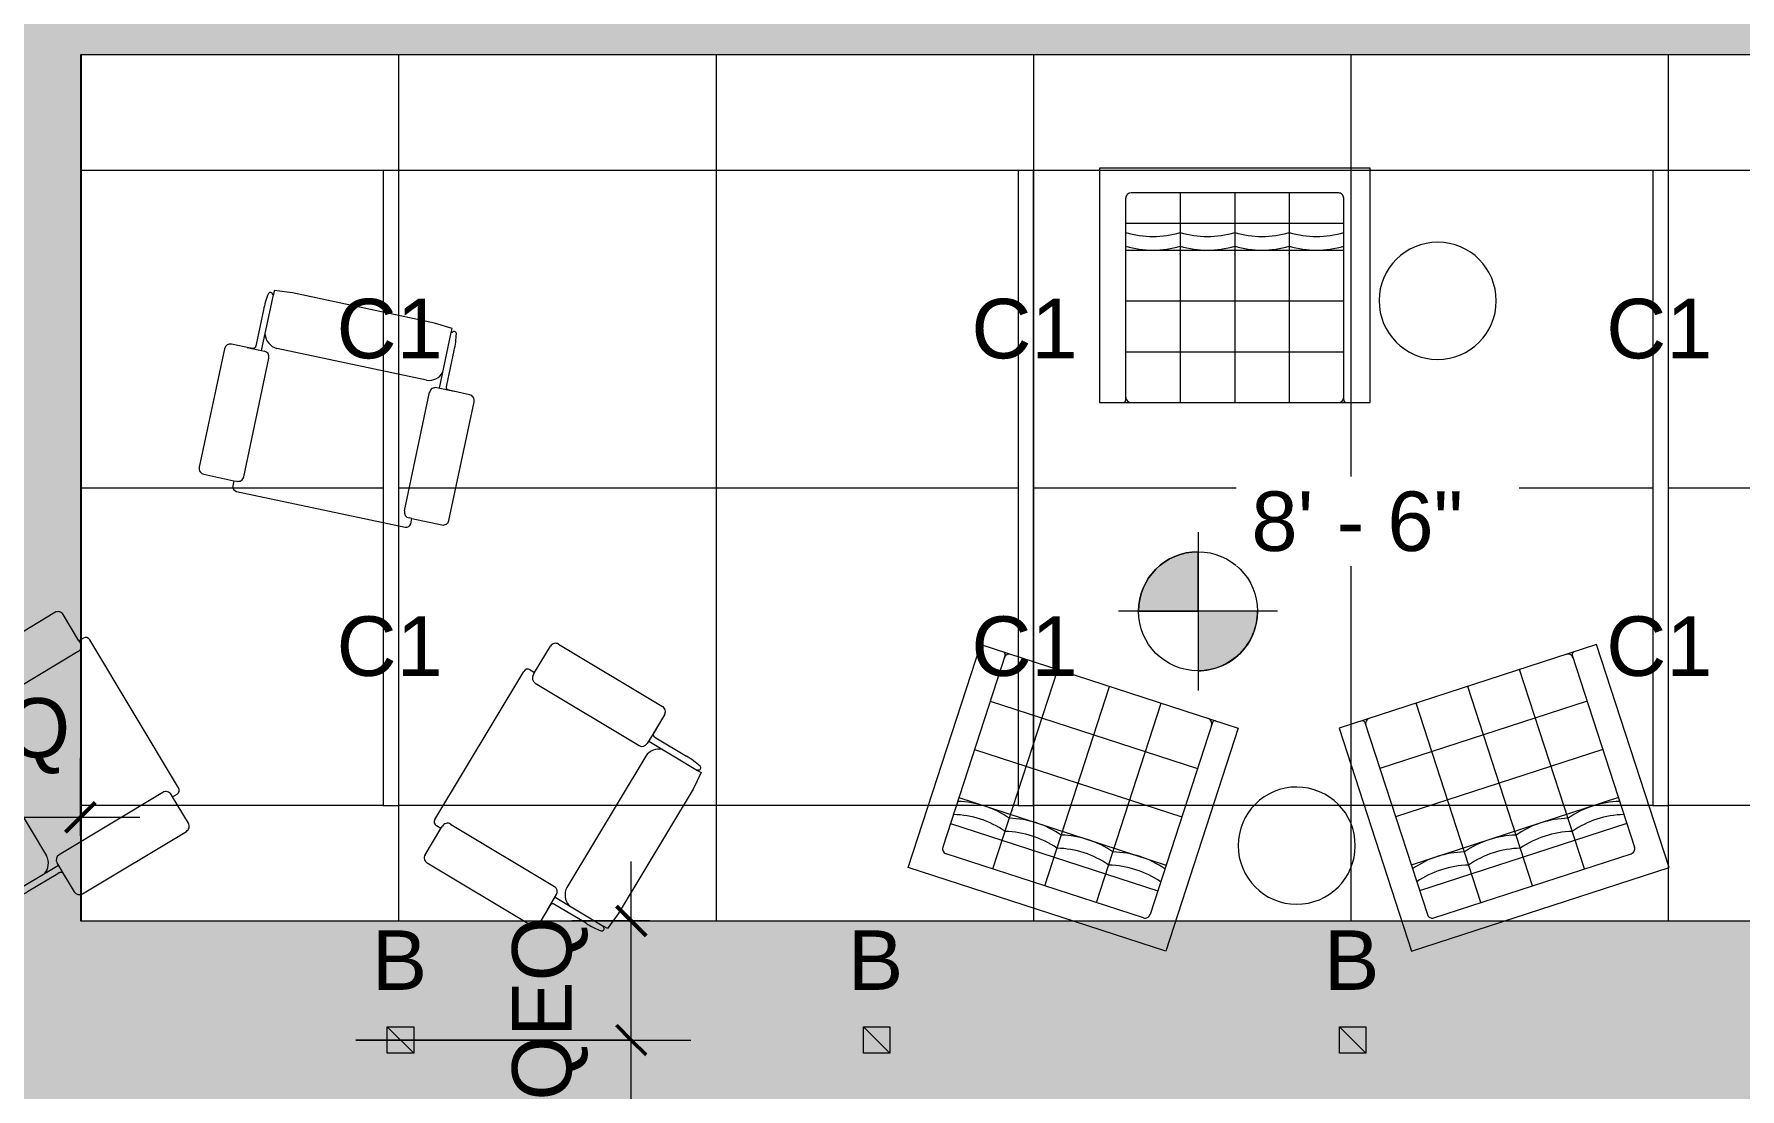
# Model space of a CAD drawing. Header units: inches. Extents: x -1206 to 1060, y -822 to 854.
# Drawn here: x -756.8 to -498.9, y -540.6 to -381.1 of the extents above; entities that cross this region are included whole.
import ezdxf

# ---------------------------------------------------------------- set-up
doc = ezdxf.new("R2010")
doc.units = ezdxf.units.IN
doc.header["$MEASUREMENT"] = 0
for name, color, linetype, lineweight in [('X1$0$A-ANNO-DIMS', 211, 'Continuous', 9), ('X1$0$A-ANNO-DIMS-96', 211, 'Continuous', 9), ('X1$0$A-CLNG', 13, 'Continuous', 13), ('X1$0$A-CLNG-PATT', 13, 'Continuous', 13), ('X1$0$A-DETL', 90, 'Continuous', 9), ('X1$0$E-LITE-EQPM', 33, 'Continuous', 9), ('X1$0$E-LITE-EQPM-IDEN', 33, 'Continuous', 9), ('X1$0$G-ANNO-DIMS', 111, 'Continuous', 9), ('X1$0$I-FURN', 30, 'Continuous', 9)]:
    doc.layers.add(name, color=color, linetype=linetype, lineweight=lineweight)
doc.styles.add('X1$0$Arial', font='arial.ttf', dxfattribs={"height": 8.999999999999991})
doc.styles.add('X1$0$Swis721 Lt BT', font='swissl.ttf', dxfattribs={"height": 8.999999999999998})
doc.dimstyles.new('X1$0$OTJ_-_3_32__Linear__1_2__Tolerance', dxfattribs={"dimscale": 12, "dimtxt": 9.49783549252963, "dimasz": 0.375, "dimexe": 0.75, "dimexo": 0.5000000000000001, "dimgap": 0.5, "dimtad": 1, "dimdec": 1, "dimrnd": 0.5, "dimzin": 3, "dimdsep": 46, "dimlunit": 4, "dimtxsty": 'X1$0$Swis721 Lt BT', "dimblk1": 'X1$0$_Oblique', "dimblk2": 'X1$0$_Oblique', "dimsah": 1, "dimcen": 0.09, "dimdle": 0.75, "dimazin": 0, "dimtfac": 1, "dimtdec": 4, "dimtix": 1, "dimtmove": 0, "dimatfit": 3, "dimfxl": 1, "dimtvp": 1, "dimfrac": 2, "dimtolj": 1, "dimtzin": 0, "dimarcsym": 2})

# ---------------------------------------------------------------- blocks, each defined once
blk = doc.blocks.new('X1$0$Cahoots_Tables - Small Round-4938073-FIRST FLOOR RCP')
at = {"layer": 'X1$0$I-FURN'}
for centre, start, end in [((0.01562499999993116, -1.976500323975416e-15), 8.078608890917333e-13, 180.0000000000006), ((0.01562499999993116, 6.880349351249596e-16), 180.0000000000006, 4.071109992273301e-13)]:
    blk.add_arc(centre, 8.85826778410981, start, end, dxfattribs=at)
blk = doc.blocks.new('X1$0$Seating-Sofa-Teknion-STMS_Envita-R2014 - _See Type Catalog_-5451036-FIRST FLOOR RCP')
at = {"layer": 'X1$0$I-FURN'}
for p, q in [((-10.98638088292259, 15.56249999999969), (-13.74999999999622, 15.3207146569522)), ((10.98638088293212, 15.56249999999969), (-10.98638088292259, 15.56249999999969)), ((13.75000000000581, 15.32071465695225), (10.98638088293212, 15.56249999999969)), ((-13.74999999999622, 14.68749999999746), (-13.87499999999788, 14.68749999999746)), ((-13.74999999999622, 15.3207146569522), (-13.74999999999622, 14.68749999999746)), ((-13.74999999999613, 6.0624999999984), (-13.74999999999613, 14.68749999999963)), ((13.75000000000581, 14.68750000001438), (13.75000000000581, 15.32071465695225)), ((13.87499999999824, 14.68750000001438), (13.75000000000581, 14.68750000001438)), ((13.75000000000593, 6.062499999998698), (13.75000000000593, 14.68750000000342)), ((-14.74064906204318, 12.12418374801975), (-14.74064906204318, 6.752499999806242)), ((14.74064906204291, 6.752499999807167), (14.74064906204291, 12.12418374802208)), ((-19.30000000000008, 5.16249999999822), (-19.30000000000008, -13.16250000000085)), ((-15.46002379051164, 6.062499999998398), (-18.3999999999999, 6.062499999998398)), ((-15.99999999999672, 6.0624999999984), (-13.32499999999954, 6.0624999999984)), ((-12.42500000000289, -13.16250000000542), (-12.42500000000289, 5.16250000000176)), ((11.56994899327972, 6.851499999990414), (-11.56994899343464, 6.851499999990414)), ((12.42499999999779, -13.16249999999873), (12.42499999999779, 5.162499999998989)), ((15.9999999999948, 6.062499999998699), (13.32499999999751, 6.062499999998704)), ((18.4000000000002, 6.062499999998698), (15.46002379051136, 6.062499999998698)), ((19.29999999999986, -13.16250000000145), (19.29999999999986, 5.16249999999904)), ((-18.39999999999979, -14.06250000000114), (-13.74999999999391, -14.06250000000114)), ((-13.74999999999391, -14.06250000000114), (-13.74999999999391, -14.86250000000921)), ((-13.74999999999169, -14.06250000000114), (-13.32499999999863, -14.06250000000114)), ((13.75000000000593, -14.06250000000062), (13.32499999999967, -14.06250000000062)), ((13.75000000000095, -14.86250000000195), (13.75000000000095, -14.06250000000084)), ((13.75000000000095, -14.06250000000084), (18.40000000000046, -14.06250000000084)), ((-13.05000000000243, -15.56250000000068), (13.05000000000221, -15.56250000000068))]:
    blk.add_line(p, q, dxfattribs=at)
for centre, radius, start, end in [((-2.327279782498199, 12.37946066113358), 12.41599384554939, 169.2868322110763, 181.1781030656738), ((-14.2009320512929, 14.60039950951817), 0.3373695266367418, 14.96182046808415, 165.0381795317181), ((14.20093205129344, 14.60039950953586), 0.3373695266367431, 14.96182046831028, 165.038179532038), ((2.327279782498543, 12.37946066115353), 12.41599384554912, 358.8218969342446, 10.71316778891405), ((-11.44252763989037, 9.260754197175395), 2.412621393420959, 196.9779699088304, 266.9725444172606), ((11.44252763988851, 9.260754197549941), 2.412621393786899, 273.0274555786388, 343.0220300636519), ((-18.3999999999999, 5.162499999998218), 0.9000000000000017, 90.00000000000061, 180.0000000000004), ((-13.32499999999953, 5.162500000001756), 0.9000000000000011, 2.544443745170813e-13, 90.00000000000007), ((13.3249999999975, 5.162499999998987), 0.8999999999999992, 89.99999999999997, 180), ((18.4000000000002, 5.162499999999044), 0.8999999999999978, 359.9999999999994, 90.00000000000026), ((-18.39999999999979, -13.16250000000086), 0.8999999999999924, 179.9999999999994, 270.0000000000004), ((-13.05000000000244, -14.86250000000921), 0.6999999999999993, 180, 269.9999999999992), ((-13.32499999999863, -13.16250000000541), 0.8999999999999982, 269.9999999999996, 5.088887490341627e-14), ((13.32499999999968, -13.16249999999872), 0.9000000000000008, 179.9999999999999, 269.9999999999997), ((13.0500000000022, -14.86250000000194), 0.7000000000000037, 269.9999999999998, 359.9999999999994), ((18.40000000000047, -13.16250000000145), 0.8999999999999915, 269.999999999999, 3.392591660227783e-13)]:
    blk.add_arc(centre, radius, start, end, dxfattribs=at)
for points, knots in [([(-14.74064906204318, 6.752499999806242), (-14.74052505405708, 6.713332743796202), (-14.74197891194386, 6.636601869942656), (-14.74733941646481, 6.54488126384381), (-14.75407255667869, 6.482588529326353), (-14.75880913710513, 6.447811109849419), (-14.7630979181358, 6.422533135306026), (-14.76799237535764, 6.397971013879761), (-14.7734042444967, 6.373963038111302), (-14.77953736789345, 6.350683630631014), (-14.78659260180976, 6.328294295576848), (-14.79449064020744, 6.306672080966696), (-14.80598073606923, 6.278755510788524), (-14.8227417954607, 6.246271358741065), (-14.84709882551781, 6.21198906994766), (-14.87541456969879, 6.181676913122089), (-14.90269230955871, 6.159584122561885), (-14.92655242200301, 6.143956327292075), (-14.95160659265211, 6.129661643357696), (-14.98570442993117, 6.115004764811065), (-15.02262084915318, 6.103230187745758), (-15.05342933055097, 6.09484563326392), (-15.07739222911591, 6.089363969616022), (-15.10199993018129, 6.084549408581727), (-15.1270830544936, 6.080290943611418), (-15.15273339927147, 6.076791844182629), (-15.17903765501815, 6.074061400467099), (-15.20581685348788, 6.071791131265467), (-15.25991386379505, 6.067521160798614), (-15.3443293835108, 6.062569721439927), (-15.42101709582789, 6.061984399469948), (-15.46002379051164, 6.062499999998395)], [0, 0, 0, 0, 0.08333333333333333, 0.1666666666666667, 0.2083333333333333, 0.2291666666666667, 0.25, 0.2708333333333333, 0.2916666666666666, 0.3125, 0.3333333333333333, 0.3541666666666666, 0.375, 0.4166666666666667, 0.4583333333333334, 0.5, 0.5416666666666666, 0.5625, 0.5833333333333333, 0.625, 0.6666666666666666, 0.6875, 0.7083333333333333, 0.7291666666666666, 0.75, 0.7708333333333334, 0.7916666666666667, 0.8125, 0.8333333333333334, 0.9166666666666666, 1, 1, 1, 1]), ([(15.46002379051136, 6.062499999998698), (15.42101709582767, 6.061984399470263), (15.34432938413684, 6.062569722065523), (15.25991386230749, 6.067521159314079), (15.20581685470087, 6.07179113247732), (15.17903765030159, 6.07406139575865), (15.15273341692277, 6.076791861807221), (15.12708298860294, 6.080290877824146), (15.10200017609056, 6.084549654108925), (15.0773913113674, 6.089363053297292), (15.05343275563357, 6.094849053014522), (15.03031018691848, 6.101121286444593), (15.007901986716, 6.107987649547148), (14.98612494993977, 6.115434294128931), (14.96520709144111, 6.123762524584302), (14.94535337733459, 6.133245035977426), (14.92654974874424, 6.143953808105603), (14.90269368822883, 6.159585435774884), (14.87541552795522, 6.181677690146059), (14.84709352973658, 6.211984541404549), (14.82681727189475, 6.240571336811888), (14.81265747041656, 6.265738108514693), (14.80311563145811, 6.285741014837601), (14.79448865219697, 6.306670376407586), (14.78659313449509, 6.328294752312958), (14.77953722516052, 6.350683508249936), (14.77340428274113, 6.373963070903868), (14.76799236511092, 6.397971005095052), (14.76309792087637, 6.422533137656873), (14.75880913638779, 6.447811109235396), (14.75407255708719, 6.482588529677663), (14.74733941616967, 6.544881263591812), (14.74197891205081, 6.636601870035463), (14.74052505405681, 6.713332743797107), (14.74064906204291, 6.752499999807167)], [0, 0, 0, 0, 0.08333333333333333, 0.1666666666666667, 0.1875, 0.2083333333333333, 0.2291666666666667, 0.25, 0.2708333333333333, 0.2916666666666666, 0.3125, 0.3333333333333333, 0.3541666666666666, 0.375, 0.3958333333333334, 0.4166666666666667, 0.4375, 0.4583333333333334, 0.5, 0.5416666666666667, 0.5833333333333334, 0.6041666666666667, 0.625, 0.6458333333333333, 0.6666666666666666, 0.6875, 0.7083333333333333, 0.7291666666666666, 0.75, 0.7708333333333334, 0.7916666666666667, 0.8333333333333334, 0.9166666666666666, 1, 1, 1, 1])]:
    blk.add_open_spline(points, degree=3, knots=knots, dxfattribs=at)
blk = doc.blocks.new('X1$0$Seating-Sofa-Teknion-STMS_Envita-R2014 - _See Type Catalog_-5452890-FIRST FLOOR RCP')
at = {"layer": 'X1$0$I-FURN'}
for p, q in [((-13.05000000000243, 15.56250000000068), (13.05000000000221, 15.56250000000068)), ((-19.30000000000008, -5.16249999999822), (-19.30000000000008, 13.16250000000085)), ((-18.39999999999979, 14.06250000000114), (-13.74999999999391, 14.06250000000114)), ((-13.74999999999391, 14.06250000000114), (-13.74999999999391, 14.86250000000921)), ((-13.74999999999169, 14.06250000000114), (-13.32499999999863, 14.06250000000114)), ((-12.42500000000289, 13.16250000000542), (-12.42500000000289, -5.16250000000176)), ((12.42499999999779, 13.16249999999873), (12.42499999999779, -5.162499999998989)), ((13.75000000000593, 14.06250000000062), (13.32499999999967, 14.06250000000062)), ((13.75000000000095, 14.86250000000195), (13.75000000000095, 14.06250000000084)), ((13.75000000000095, 14.06250000000084), (18.40000000000046, 14.06250000000084)), ((19.29999999999986, 13.16250000000145), (19.29999999999986, -5.16249999999904)), ((-15.46002379051164, -6.062499999998398), (-18.3999999999999, -6.062499999998398)), ((-15.99999999999672, -6.0624999999984), (-13.32499999999954, -6.0624999999984)), ((-14.74064906204318, -12.12418374801975), (-14.74064906204318, -6.752499999806242)), ((-13.74999999999613, -6.0624999999984), (-13.74999999999613, -14.68749999999963)), ((11.56994899327972, -6.851499999990414), (-11.56994899343464, -6.851499999990414)), ((15.9999999999948, -6.062499999998699), (13.32499999999751, -6.062499999998704)), ((13.75000000000593, -6.062499999998698), (13.75000000000593, -14.68750000000342)), ((14.74064906204291, -6.752499999807167), (14.74064906204291, -12.12418374802208)), ((18.4000000000002, -6.062499999998698), (15.46002379051136, -6.062499999998698)), ((-13.74999999999622, -14.68749999999746), (-13.87499999999788, -14.68749999999746)), ((-13.74999999999622, -15.3207146569522), (-13.74999999999622, -14.68749999999746)), ((-10.98638088292259, -15.56249999999969), (-13.74999999999622, -15.3207146569522)), ((13.75000000000581, -15.32071465695225), (10.98638088293212, -15.56249999999969)), ((13.75000000000581, -14.68750000001438), (13.75000000000581, -15.32071465695225)), ((13.87499999999824, -14.68750000001438), (13.75000000000581, -14.68750000001438)), ((10.98638088293212, -15.56249999999969), (-10.98638088292259, -15.56249999999969))]:
    blk.add_line(p, q, dxfattribs=at)
for centre, radius, start, end in [((-13.05000000000244, 14.86250000000921), 0.6999999999999993, 90.00000000000087, 180.0000000000001), ((13.0500000000022, 14.86250000000194), 0.700000000000002, 6.551942643814845e-13, 90.00000000000021), ((-18.39999999999979, 13.16250000000086), 0.8999999999999898, 89.99999999999967, 180.000000000001), ((-13.32499999999863, 13.16250000000541), 0.9000000000000008, 359.9999999999996, 90.00000000000006), ((13.32499999999968, 13.16249999999872), 0.8999999999999982, 89.99999999999994, 180), ((18.40000000000047, 13.16250000000145), 0.8999999999999924, 359.9999999999996, 90.00000000000097), ((-18.3999999999999, -5.162499999998218), 0.9000000000000048, 180, 269.9999999999993), ((-11.44252763989037, -9.260754197175395), 2.412621393420959, 93.0274555827391, 163.0220300911692), ((-13.32499999999953, -5.162500000001756), 0.8999999999999979, 269.9999999999995, 359.9999999999994), ((11.44252763988851, -9.260754197549941), 2.412621393786899, 16.97796993634771, 86.97254442136088), ((13.3249999999975, -5.162499999998987), 0.9000000000000005, 180, 269.9999999999996), ((18.4000000000002, -5.162499999999044), 0.8999999999999945, 269.9999999999998, 5.947637254336776e-13), ((-2.327279782498199, -12.37946066113358), 12.41599384554939, 178.8218969343263, 190.7131677889238), ((2.327279782498543, -12.37946066115353), 12.41599384554912, 349.286832211086, 1.178103065755424), ((-14.2009320512929, -14.60039950951817), 0.3373695266367414, 194.9618204682818, 345.0381795319161), ((14.20093205129344, -14.60039950953586), 0.3373695266367421, 194.9618204679619, 345.0381795316899)]:
    blk.add_arc(centre, radius, start, end, dxfattribs=at)
for points, knots in [([(-14.74064906204318, -6.752499999806242), (-14.74052505405708, -6.713332743796202), (-14.74197891394929, -6.636601871993094), (-14.74733941094989, -6.544881258205102), (-14.75407256432438, -6.482588537143657), (-14.75880912369383, -6.447811096137104), (-14.7630979693995, -6.422533187720393), (-14.7679921837141, -6.397970817934615), (-14.77340495980715, -6.373963769477531), (-14.77953469829517, -6.350680901111255), (-14.78895852042488, -6.320845676015789), (-14.79994839452507, -6.29242245125467), (-14.81265500369914, -6.265735563434634), (-14.8268186961496, -6.240572806310616), (-14.84709304503698, -6.211984041306105), (-14.87541566071075, -6.181677827117857), (-14.90269367175489, -6.159585418776575), (-14.92654975184751, -6.14395381130648), (-14.94535337650357, -6.133245035119046), (-14.96520709166428, -6.123762524813609), (-14.98612494988048, -6.115434294066812), (-15.00790198673238, -6.107987649563126), (-15.0303101869146, -6.101121286439665), (-15.0534327556351, -6.094849053015213), (-15.07739131136746, -6.089363053296495), (-15.10200017609099, -6.084549654108546), (-15.12708298860326, -6.080290877823677), (-15.15273341692311, -6.076791861806786), (-15.17903765030191, -6.074061395758203), (-15.20581685470118, -6.071791132476886), (-15.25991386230777, -6.067521159313645), (-15.34432938413704, -6.062569722065213), (-15.42101709582789, -6.061984399469949), (-15.46002379051164, -6.062499999998394)], [-1, -1, -1, -1, -0.9166666666666666, -0.8333333333333334, -0.7916666666666667, -0.7708333333333334, -0.75, -0.7291666666666666, -0.7083333333333333, -0.6875, -0.6666666666666666, -0.625, -0.6041666666666666, -0.5833333333333333, -0.5416666666666666, -0.5, -0.4583333333333334, -0.4375, -0.4166666666666667, -0.3958333333333334, -0.375, -0.3541666666666666, -0.3333333333333333, -0.3125, -0.2916666666666666, -0.2708333333333333, -0.25, -0.2291666666666667, -0.2083333333333333, -0.1875, -0.1666666666666667, -0.08333333333333333, 0, 0, 0, 0]), ([(15.46002379051136, -6.062499999998698), (15.42101709582767, -6.061984399470263), (15.34432938351065, -6.062569721440303), (15.25991386379469, -6.067521160798974), (15.20581685348763, -6.071791131265956), (15.17903765501759, -6.074061400467332), (15.15273339927202, -6.076791844183851), (15.1270830544899, -6.08029094360895), (15.10199993019343, -6.084549408593083), (15.07739222906892, -6.089363969575853), (15.05342933072462, -6.094845633416118), (15.02262084822879, -6.103230186940837), (14.98570443737653, -6.115004771301982), (14.95160657123843, -6.129661624692519), (14.92655245905737, -6.143956359592871), (14.90269210864298, -6.159583947426789), (14.8754161926622, -6.181678327842565), (14.84709289935309, -6.21198390417555), (14.82681871418667, -6.240572823289964), (14.81265500036779, -6.265735560299951), (14.79994839647258, -6.292422453088943), (14.78895852011268, -6.320845675722963), (14.77953469835358, -6.350680901167261), (14.7734049597911, -6.373963769463464), (14.767992183718, -6.397970817939345), (14.76309796939809, -6.422533187720112), (14.75880912369384, -6.447811096138171), (14.75407256432392, -6.482588537144305), (14.74733941094972, -6.544881258206034), (14.74197891394898, -6.636601871993927), (14.74052505405681, -6.713332743797108), (14.74064906204291, -6.752499999807168)], [-1, -1, -1, -1, -0.9166666666666666, -0.8333333333333334, -0.8125, -0.7916666666666667, -0.7708333333333334, -0.75, -0.7291666666666666, -0.7083333333333333, -0.6875, -0.6666666666666666, -0.625, -0.5833333333333333, -0.5625, -0.5416666666666666, -0.5, -0.4583333333333333, -0.4166666666666666, -0.3958333333333333, -0.375, -0.3333333333333333, -0.3125, -0.2916666666666666, -0.2708333333333333, -0.25, -0.2291666666666667, -0.2083333333333333, -0.1666666666666667, -0.08333333333333333, 0, 0, 0, 0])]:
    blk.add_open_spline(points, degree=3, knots=knots, dxfattribs=at)
blk = doc.blocks.new('X1$0$Seating-Chair-Teknion-BBAC_AC_Lounge-R2013 - Chair-5456696-FIRST FLOOR RCP')
at = {"layer": 'X1$0$I-FURN'}
for p, q in [((-20.47750000000012, 17.71650000000052), (20.47749999999993, 17.71650000000052)), ((-20.47750000000012, -17.71649999999965), (-20.47750000000012, 17.71650000000052)), ((-16.47750000000006, 17.32279921259892), (-16.47750000000006, -13.18338943780153)), ((-8.238749999999715, -13.97038943780153), (-8.238749999999767, 17.71650000000041)), ((-9.083070103627504e-14, -13.97038943780153), (-1.427891385887324e-13, 17.71650000000044)), ((8.238750000000566, -13.97038943780153), (8.238750000000515, 17.71650000000047)), ((16.47749999999988, 17.32279921259892), (16.47749999999988, -13.18338943780153)), ((20.47749999999992, 17.71650000000052), (20.47749999999993, -17.71649999999965)), ((-16.47750000000006, 10.03925952799614), (16.47749999999988, 10.03925952799625)), ((-16.47750000000006, 2.362089708819782), (16.47749999999988, 2.362089708819888)), ((-8.238749999999731, -4.703096659770618), (-8.238749999999731, -4.806856643192106)), ((8.118641876529052e-14, -4.703096659770631), (8.660836668201356e-14, -4.806856643192161)), ((8.238750000000552, -4.703096659770567), (8.238750000000552, -4.80685664319208)), ((-16.47750000000006, -5.315080110356639), (16.47749999999988, -5.315080110356533)), ((-16.47750000000006, -9.399223811957631), (16.47749999999988, -9.399223811957524)), ((15.69049999999988, -13.97038943780153), (-15.69050000000006, -13.97038943780153)), ((20.47749999999994, -17.71649999999965), (-20.47750000000012, -17.71649999999965))]:
    blk.add_line(p, q, dxfattribs=at)
for centre, radius, start, end in [((-15.68810924634841, 16.9271092463494), 0.7893907536516469, 89.9999999999331, 180), ((15.68810924634823, 16.9271092463494), 0.7893907536516469, 0, 90.00000000006655), ((-12.35938976377909, -19.70679337838941), 14.39171332856696, 73.36221421023957, 106.6272755792545), ((-12.35938976377909, -21.78715741149557), 14.39171332856695, 73.36221421023954, 106.6272755792545), ((-4.118110236220583, -19.70679337838941), 14.39171332856695, 73.37272442074752, 106.6377857897595), ((-4.118110236220581, -21.78715741149557), 14.39171332856695, 73.37272442074752, 106.6377857897595), ((4.118110236220397, -19.70679337838941), 14.39171332856695, 73.36221421023626, 106.6272755792526), ((4.118110236220399, -21.78715741149557), 14.39171332856695, 73.36221421023625, 106.6272755792526), ((12.35938976378088, -19.70679337838941), 14.39171332856695, 73.37272442075366, 106.6377857897645), ((12.35938976378088, -21.78715741149557), 14.39171332856695, 73.37272442075368, 106.6377857897645), ((-15.69050000000006, -13.18338943780153), 0.7870000000000009, 179.9999999999999, 269.9999999999998), ((15.69049999999988, -13.18338943780153), 0.7869999999999973, 269.9999999999995, 1.272221872585407e-13)]:
    blk.add_arc(centre, radius, start, end, dxfattribs=at)
for centre, start_param, end_param in [((-16.87117726326192, 17.32279921259892), 4.712388980384685, 6.283185307179588), ((16.87117726326174, 17.32279921259892), 1.554312234475219e-15, 1.570796326794898)]:
    blk.add_ellipse(centre, major_axis=(0, 0.3937007874015776), ratio=0.9999402486851366, start_param=start_param, end_param=end_param, dxfattribs=at)
blk = doc.blocks.new('X1$0$Seating-Chair-Teknion-BBAC_AC_Lounge-R2013 - Chair-5455344-FIRST FLOOR RCP')
at = {"layer": 'X1$0$I-FURN'}
for p, q in [((20.47749999999994, 17.71649999999965), (-20.47750000000012, 17.71649999999965)), ((-20.47750000000012, 17.71649999999965), (-20.47750000000012, -17.71650000000052)), ((20.47749999999992, -17.71650000000052), (20.47749999999993, 17.71649999999965)), ((-16.47750000000006, -17.32279921259892), (-16.47750000000006, 13.18338943780153)), ((15.69049999999988, 13.97038943780153), (-15.69050000000006, 13.97038943780153)), ((-8.238749999999715, 13.97038943780153), (-8.238749999999767, -17.71650000000041)), ((-9.083070103627504e-14, 13.97038943780153), (-1.427891385887324e-13, -17.71650000000044)), ((8.238750000000566, 13.97038943780153), (8.238750000000515, -17.71650000000047)), ((16.47749999999988, -17.32279921259892), (16.47749999999988, 13.18338943780153)), ((-16.47750000000006, 9.399223811957631), (16.47749999999988, 9.399223811957524)), ((-16.47750000000006, 5.315080110356639), (16.47749999999988, 5.315080110356533)), ((-8.238749999999731, 4.703096659770618), (-8.238749999999731, 4.806856643192106)), ((8.118641876529052e-14, 4.703096659770631), (8.660836668201356e-14, 4.806856643192161)), ((8.238750000000552, 4.703096659770567), (8.238750000000552, 4.80685664319208)), ((-16.47750000000006, -2.362089708819782), (16.47749999999988, -2.362089708819888)), ((-16.47750000000006, -10.03925952799614), (16.47749999999988, -10.03925952799625)), ((-20.47750000000012, -17.71650000000052), (20.47749999999993, -17.71650000000052))]:
    blk.add_line(p, q, dxfattribs=at)
for centre, radius, start, end in [((-15.69050000000006, 13.18338943780153), 0.7869999999999973, 89.99999999999987, 180.0000000000001), ((15.69049999999988, 13.18338943780153), 0.7870000000000009, 359.9999999999995, 90.00000000000011), ((-12.35938976377909, 21.78715741149557), 14.39171332856695, 253.3727244207451, 286.6377857897601), ((-4.118110236220581, 21.78715741149557), 14.39171332856695, 253.3622142102402, 286.6272755792522), ((4.118110236220399, 21.78715741149557), 14.39171332856695, 253.3727244207471, 286.6377857897634), ((12.35938976378088, 21.78715741149557), 14.39171332856695, 253.3622142102352, 286.627275579246), ((-12.35938976377909, 19.70679337838941), 14.39171332856696, 253.3727244207452, 286.6377857897601), ((-4.118110236220583, 19.70679337838941), 14.39171332856695, 253.3622142102402, 286.6272755792521), ((4.118110236220397, 19.70679337838941), 14.39171332856695, 253.3727244207471, 286.6377857897634), ((12.35938976378088, 19.70679337838941), 14.39171332856695, 253.3622142102352, 286.627275579246), ((-15.68810924634841, -16.9271092463494), 0.7893907536516469, 180, 270.0000000000666), ((15.68810924634823, -16.9271092463494), 0.7893907536516469, 269.9999999999332, 0)]:
    blk.add_arc(centre, radius, start, end, dxfattribs=at)
for centre, start_param, end_param in [((-16.87117726326192, -17.32279921259892), 3.141592653589789, 4.712388980384685), ((16.87117726326174, -17.32279921259892), 1.570796326794898, 3.141592653589789)]:
    blk.add_ellipse(centre, major_axis=(0, 0.3937007874015776), ratio=0.9999402486851366, start_param=start_param, end_param=end_param, dxfattribs=at)
blk = doc.blocks.new('X1$0$L-Recessed Square Downlight - 4_-5368317-FIRST FLOOR RCP')
at = {"layer": 'X1$0$E-LITE-EQPM'}
for p, q in [((2.000000000000309, 2.00000000000022), (-1.99999999999969, 2.00000000000022)), ((-1.99999999999969, 2.00000000000022), (-1.99999999999969, -1.999999999999777)), ((-1.99999999999969, -1.999999999999777), (2.00000000000031, 2.000000000000221)), ((2.000000000000309, -1.999999999999777), (2.000000000000309, 2.00000000000022)), ((-1.99999999999969, -1.999999999999777), (2.000000000000309, -1.999999999999777))]:
    blk.add_line(p, q, dxfattribs=at)
blk = doc.blocks.new('X1$0$Spot Elevations - Spot Elevation - Target Filled-49714-FIRST FLOOR RCP')
at = {"layer": 'X1$0$G-ANNO-DIMS'}
h = blk.add_hatch(color=256, dxfattribs=at)
edge = h.paths.add_edge_path(flags=0)
edge.add_line((1.249000902703301e-16, 0), (-0.09374999999999985, 0))
edge.add_arc((4.891920202254595e-16, -2.60208521396521e-16), 0.09375000000000024, 90.00000000000063, 180.0000000000003, ccw=False)
edge.add_line((1.249000902703301e-16, 0.09375000000000007), (1.249000902703301e-16, 0))
h = blk.add_hatch(color=256, dxfattribs=at)
edge = h.paths.add_edge_path(flags=0)
edge.add_line((1.249000902703301e-16, 0), (0.09375000000000029, 0))
edge.add_arc((2.289834988289385e-16, 6.245004513516504e-17), 0.09374999999999996, 269.99999999999955, 359.99999999999966, ccw=False)
edge.add_line((1.249000902703301e-16, -0.09375), (1.249000902703301e-16, 0))
for p, q in [((-2.706168622523819e-16, 0.1243846875261664), (-2.706168622523819e-16, -0.125)), ((1.249000902703301e-16, 0), (1.249000902703301e-16, 0.09375000000000007)), ((0.1250000000000001, 7.067913962433002e-16), (-0.1249999999999998, 7.067913962433002e-16)), ((-0.09374999999999985, 0), (1.249000902703301e-16, 0)), ((1.249000902703301e-16, 0), (1.249000902703301e-16, -0.09375)), ((0.09375000000000029, 0), (1.249000902703301e-16, 0))]:
    blk.add_line(p, q, dxfattribs=at)
blk.add_circle((1.249000902703301e-16, 0), 0.09375000000000007, dxfattribs=at)
for centre, radius, start, end in [((4.891920202254595e-16, -2.60208521396521e-16), 0.09375000000000024, 90.0000000000002, 179.9999999999999), ((2.289834988289385e-16, 6.245004513516504e-17), 0.09374999999999996, 269.9999999999992, 359.9999999999993)]:
    blk.add_arc(centre, radius, start, end, dxfattribs=at)
blk = doc.blocks.new('X1$0$DIMBLOCK1-FIRST FLOOR RCP')
at = {"layer": 'X1$0$A-ANNO-DIMS-96', "lineweight": 50, "transparency": 16777216}
for p, q in [((-666.53999357731, -533.2047099697571), (-668.78999357731, -530.9547099697571)), ((-666.53999357731, -533.2047099697571), (-664.28999357731, -535.4547099697571)), ((-666.53999357731, -551.2152997941716), (-668.78999357731, -548.9652997941716)), ((-666.53999357731, -551.2152997941716), (-664.28999357731, -553.4652997941716))]:
    blk.add_line(p, q, dxfattribs=at)
at = {"layer": 'X1$0$A-ANNO-DIMS-96', "transparency": 16777216}
for p, q in [((-708.1737551821865, -533.2047099697571), (-657.53999357731, -533.2047099697571)), ((-666.5399935773102, -533.2047099697571), (-708.1737551821865, -533.2047099697571)), ((-666.53999357731, -560.2152997941716), (-666.53999357731, -533.2047099697571)), ((-663.7219740926495, -551.2152997941715), (-675.53999357731, -551.2152997941715)), ((-666.5399935773102, -551.2152997941715), (-663.7219740926497, -551.2152997941715))]:
    blk.add_line(p, q, dxfattribs=at)
at = {"layer": 'X1$0$A-ANNO-DIMS-96', "color": 0, "transparency": 16777216, "insert": (-684.5551794479545, -550.7279049665347), "char_height": 8.999999999999998, "width": 20.44296020296854, "attachment_point": 1, "rotation": 90, "line_spacing_factor": 1.005061956881442, "style": 'X1$0$Swis721 Lt BT'}
blk.add_mtext('EQ', dxfattribs=at)
blk = doc.blocks.new('X1$0$_Oblique')
at = {"color": 0, "linetype": 'ByBlock', "lineweight": -2}
blk.add_line((-0.5, -0.5), (0.5, 0.5), dxfattribs=at)
blk = doc.blocks.new('X1$0$DIMBLOCK2-FIRST FLOOR RCP')
at = {"layer": 'X1$0$A-ANNO-DIMS-96', "transparency": 16777216}
for p, q in [((-666.53999357731, -533.2047099697571), (-666.53999357731, -506.1941201453424)), ((-663.7219740926495, -515.1941201453424), (-675.53999357731, -515.1941201453424)), ((-666.5399935773102, -515.1941201453425), (-663.7219740926497, -515.1941201453425)), ((-708.1737551821865, -533.2047099697571), (-657.53999357731, -533.2047099697571)), ((-666.5399935773102, -533.2047099697571), (-708.1737551821865, -533.2047099697571))]:
    blk.add_line(p, q, dxfattribs=at)
at = {"layer": 'X1$0$A-ANNO-DIMS-96', "lineweight": 50, "transparency": 16777216}
for p, q in [((-666.53999357731, -515.1941201453424), (-668.78999357731, -512.9441201453424)), ((-666.53999357731, -515.1941201453424), (-664.28999357731, -517.4441201453424)), ((-666.53999357731, -533.2047099697571), (-668.78999357731, -530.9547099697571)), ((-666.53999357731, -533.2047099697571), (-664.28999357731, -535.4547099697571))]:
    blk.add_line(p, q, dxfattribs=at)
at = {"layer": 'X1$0$A-ANNO-DIMS-96', "color": 0, "transparency": 16777216, "insert": (-684.5551794479545, -532.71731514212), "char_height": 8.999999999999998, "width": 20.44296020296854, "attachment_point": 1, "rotation": 90, "line_spacing_factor": 1.005061956881442, "style": 'X1$0$Swis721 Lt BT'}
blk.add_mtext('EQ', dxfattribs=at)
blk = doc.blocks.new('X1$0$DIMBLOCK4-FIRST FLOOR RCP')
at = {"layer": 'X1$0$A-ANNO-DIMS-96', "transparency": 16777216}
for p, q in [((-772.2107920039749, -468.1882170418282), (-772.2107920039749, -508.5194885287253)), ((-772.2107920039749, -499.5194885287253), (-772.2107920039749, -468.1882170418282)), ((-749.8357920039751, -502.3375080133858), (-749.8357920039751, -490.5194885287253)), ((-772.2107920039749, -499.5194885287253), (-740.8357920039751, -499.5194885287253)), ((-749.8357920039751, -499.5194885287253), (-749.8357920039751, -502.3375080133858))]:
    blk.add_line(p, q, dxfattribs=at)
at = {"layer": 'X1$0$A-ANNO-DIMS-96', "lineweight": 50, "transparency": 16777216}
for p, q in [((-772.2107920039749, -499.5194885287253), (-769.9607920039749, -497.2694885287253)), ((-749.8357920039751, -499.5194885287253), (-747.5857920039751, -497.2694885287253)), ((-772.2107920039749, -499.5194885287253), (-774.4607920039749, -501.7694885287253)), ((-749.8357920039751, -499.5194885287253), (-752.0857920039751, -501.7694885287253))]:
    blk.add_line(p, q, dxfattribs=at)
at = {"layer": 'X1$0$A-ANNO-DIMS-96', "color": 0, "transparency": 16777216, "insert": (-769.5411920885451, -481.504302658081), "char_height": 8.999999999999998, "width": 20.44296020296854, "attachment_point": 1, "line_spacing_factor": 1.005061956881442, "style": 'X1$0$Swis721 Lt BT'}
blk.add_mtext('EQ', dxfattribs=at)
blk = doc.blocks.new('X1')
at = {"layer": 'X1$0$A-CLNG-PATT'}
h = blk.add_hatch(dxfattribs=at)
h.set_pattern_fill('FP1_1', color=256, style=0, pattern_type=2)
h.set_pattern_definition([(0, (0, 0), (30.72, 7.68), [1.267, -21.773, 1.267, -21.773, -122.88]), (0, (0, 0), (30.72, 7.68), [-46.08, 1.267, -44.813, 1.267, -21.773, -53.76]), (0, (0, 0), (30.72, 7.68), [-115.2, 1.267, -14.093, 1.267, -37.133]), (120, (11.52, 3.84), (-22.01107510106448, 22.76430040425796), [1.267, -21.773, 1.267, -21.773, -122.88]), (120, (11.52, 3.84), (-22.01107510106448, 22.76430040425796), [-46.07999999999999, 1.267, -44.813, 1.267, -21.773, -53.75999999999999]), (120, (11.52, 3.84), (-22.01107510106448, 22.76430040425796), [-115.2, 1.267, -14.093, 1.267, -37.133]), (240, (15.36, 19.2), (-8.708924898935503, -30.44430040425795), [1.267, -21.773, 1.267, -21.773, -122.88]), (240, (15.36, 19.2), (-8.708924898935503, -30.44430040425795), [-46.08, 1.267, -44.813, 1.267, -21.773, -53.76]), (240, (15.36, 19.2), (-8.708924898935503, -30.44430040425795), [-115.2, 1.267, -14.093, 1.267, -37.133])])
h.paths.add_polyline_path([(-326.9749493064213, -551.3034225132491), (-321.1820315692584, -551.3034225132491), (-321.1820315692584, -406.1941201481503), (-104.6607779913061, -406.1941201481503), (-104.6607779913061, -343.944120145342), (-281.8643590807015, -343.944120145342), (-281.8643590807005, -8.70125434568905), (-476.1457181878784, -8.70125434568905), (-476.1457181878782, -246.007859512511), (-794.4294770481946, -246.00785951251), (-794.4294770481947, -455.2963474559088), (-794.5857920039754, -455.2963474559088), (-794.5857920039754, -551.3034225132491), (-768.9294770482086, -551.3034225132491), (-768.9294770482086, -551.2152997941719), (-409.6794770481947, -551.2152997941729), (-409.6794770481947, -551.3034225132491), (-349.3101361878238, -551.3034225132491)], flags=0)
h.paths.add_polyline_path([(-365.675925315433, -515.194120145342), (-749.8357920039759, -515.194120145342), (-749.8357920039754, -384.2963474559099), (-365.6759253154311, -384.2963474559099), (-365.6759253154315, -510.3061674075047)], flags=0)
h.paths.add_polyline_path([(-346.9294770482089, -343.9441201453427), (-425.9294770482089, -343.9441201453423), (-425.9294770482089, -134.9441201453421), (-346.9294770482084, -134.9441201453423), (-346.9294770482089, -339.3191201453424)], flags=0)
h.paths.add_polyline_path([(-351.5544770482088, -339.3191201453424), (-351.5544770482088, -330.7009986856492), (-375.5544770482088, -330.7009986856492), (-375.5544770482088, -308.5691201453421), (-421.3044770482086, -308.5691201453421), (-421.304477048209, -339.3191201453424), (-362.4294770482098, -339.3191201453424)], flags=0)
h.paths.add_polyline_path([(-651.929477048209, -330.7009986856492), (-675.929477048209, -330.7009986856492), (-675.929477048209, -306.7009986856492), (-651.929477048209, -306.7009986856492)], flags=0)
h.paths.add_polyline_path([(-362.4294770482098, -285.5931275518305), (-362.4294770482098, -283.2415650518306), (-410.42947704821, -283.2415650518306), (-410.42947704821, -285.5931275518305), (-365.6759253154311, -285.5931275518305)], flags=0)
h.paths.add_polyline_path([(-299.8643590807009, -279.8955469854116), (-300.6408162160087, -279.7933244642789), (-301.364359080701, -279.4936231967652), (-301.9856794242607, -279.0168673289713), (-302.4624352920543, -278.395546985412), (-302.7621365595683, -277.6720041207196), (-302.864359080701, -276.8955469854116), (-302.7621365595683, -276.119089850104), (-302.4624352920545, -275.3955469854118), (-301.9856794242607, -274.7742266418521), (-301.364359080701, -274.2974707740584), (-300.6408162160087, -273.9977695065447), (-299.864359080701, -273.8955469854116), (-299.0879019453934, -273.9977695065447), (-298.364359080701, -274.2974707740584), (-297.7430387371414, -274.7742266418521), (-297.2662828693479, -275.3955469854118), (-296.9665816018338, -276.119089850104), (-296.8643590807009, -276.8955469854126), (-296.9665816018336, -277.6720041207192), (-297.2662828693481, -278.395546985412), (-297.7430387371412, -279.0168673289713), (-298.364359080701, -279.4936231967652), (-299.0879019453934, -279.7933244642789)], flags=0)
h.paths.add_polyline_path([(-410.42947704821, -240.1748214966055), (-362.4294770482098, -240.1748214966055), (-362.4294770482098, -237.8232589966065), (-410.42947704821, -237.8232589966065)], flags=0)
h.paths.add_polyline_path([(-299.864359080701, -212.8469738254874), (-300.6408162160087, -212.7447513043484), (-301.364359080701, -212.4450500368342), (-301.9856794242607, -211.9682941690406), (-302.4624352920545, -211.3469738254809), (-302.7621365595681, -210.6234309607886), (-302.864359080701, -209.8469738254811), (-302.7621365595681, -209.0705166901732), (-302.4624352920545, -208.3469738254811), (-301.9856794242607, -207.7256534819215), (-301.364359080701, -207.2488976141277), (-300.6408162160087, -206.949196346614), (-299.864359080701, -206.8469738254809), (-299.0879019453932, -206.949196346614), (-298.364359080701, -207.2488976141277), (-297.7430387371412, -207.7256534819215), (-297.2662828693479, -208.3469738254811), (-296.9665816018336, -209.0705166901735), (-296.864359080701, -209.8469738254811), (-296.9665816018338, -210.6234309607886), (-297.2662828693479, -211.3469738254809), (-297.7430387371414, -211.9682941690406), (-298.4640024154911, -212.4863236575046), (-299.0879019453934, -212.7447513043484)], flags=0)
h.paths.add_polyline_path([(-362.4294770482098, -194.8607106618027), (-362.4294770482098, -192.509148161804), (-410.42947704821, -192.509148161804), (-410.42947704821, -194.8607106618027), (-363.0626604237056, -194.8607106618027)], flags=0)
h.paths.add_polyline_path([(-391.8966361878238, -149.6199013953381), (-362.4294770482098, -149.6199013953381), (-362.4294770482098, -147.2683388953382), (-410.42947704821, -147.2683388953382), (-410.42947704821, -149.6199013953381), (-407.4719493144545, -149.6199013953381)], flags=0)
h.paths.add_polyline_path([(-299.864359080701, -145.7984006655506), (-300.6408162160087, -145.6961781444177), (-301.4003236878238, -145.3688802632462), (-301.9856794242607, -144.9197210091101), (-302.4624352920543, -144.2984006655504), (-302.7621365595681, -143.5748578008579), (-302.8643590807009, -142.7984006655504), (-302.7621365595681, -142.0219435302426), (-302.4624352920541, -141.2984006655504), (-301.9856794242605, -140.6770803219908), (-301.3643590807009, -140.200324454197), (-300.6408162160085, -139.9006231866831), (-299.8643590807007, -139.7984006655774), (-299.0879019453931, -139.9006231866831), (-298.3643590807009, -140.200324454197), (-297.7430387371409, -140.6770803219908), (-297.2662828693476, -141.2984006655504), (-296.9665816018334, -142.021943530243), (-296.8643590807009, -142.7984006655473), (-296.9665816018336, -143.5748578008579), (-297.2662828693476, -144.2984006655504), (-297.7430387371412, -144.9197210091101), (-298.3643590807009, -145.3964768769037), (-299.0879019453932, -145.6961781444177)], flags=0)
h.paths.add_polyline_path([(-351.8357920039767, -93.1941201453419), (-378.1794770482085, -93.1941201453419), (-378.1794770482085, -64.6941201453419), (-349.6794770482085, -64.6941201453419), (-349.6794770482085, -93.1941201453419), (-350.3044770482084, -93.1941201453419)], flags=0)
h.paths.add_polyline_path([(-369.1888555813478, -90.9441201453419), (-351.9294770482085, -90.9441201453419), (-351.9294770482085, -90.70099868564834), (-375.8357920039767, -90.70099868564834), (-375.8357920039767, -66.9441201453419), (-375.9294770482083, -66.9441201453419), (-375.9294770482083, -90.9441201453419), (-369.8708573594471, -90.9441201453419)], flags=0)
h.paths.add_polyline_path([(-299.8643590807007, -78.74982750561973), (-300.6408162160085, -78.64760498448685), (-301.3643590807007, -78.347903716973), (-301.9856794242605, -77.8711478491794), (-302.4624352920541, -77.24982750561956), (-302.7621365595678, -76.52628464092719), (-302.8643590807005, -75.7498275056194), (-302.7621365595678, -74.97337037031211), (-302.4624352920541, -74.24982750561973), (-301.9856794242607, -73.62850716206007), (-301.3643590807005, -73.15175129426596), (-300.640816216008, -72.85205002675211), (-299.8643590807005, -72.7498275056194), (-299.0879019453948, -72.85205002675228), (-298.3643590807005, -73.15175129426613), (-297.7430387371409, -73.62850716206007), (-297.2662828693473, -74.24982750561973), (-296.9665816018336, -74.97337037031211), (-296.8643590807009, -75.74982750561956), (-296.9665816018334, -76.52628464092719), (-297.2662828693473, -77.24982750561956), (-297.7430387371409, -77.8711478491794), (-298.3643590807005, -78.347903716973), (-299.0879019453931, -78.64760498448685)], flags=0)
h = blk.add_hatch(dxfattribs=at)
h.set_pattern_fill('FP1_27', color=256, style=0, pattern_type=2)
h.set_pattern_definition([(180, (-557.698, -449.745), (5.878304635907295e-15, 48), []), (90, (-557.698, -449.745), (48, -2.939152317953648e-15), [])])
h.paths.add_polyline_path([(-512.0494431583613, -515.194120145342), (-365.6759253154313, -515.194120145342), (-365.6759253154311, -384.2963474559099), (-749.8357920039575, -384.2963474559099), (-749.8357920039757, -515.194120145342), (-519.6561361878238, -515.194120145342)], flags=0)
h.paths.add_polyline_path([(-701.6978806583627, -497.7452338006258), (-704.0494431583614, -497.7452338006252), (-704.0494431583614, -401.7452338006258), (-701.6978806583627, -401.7452338006255), (-701.6978806583627, -483.8332924075046)], flags=0)
h.paths.add_polyline_path([(-608.0494431583613, -497.7452338006255), (-608.0494431583613, -401.7452338006258), (-605.6978806583627, -401.7452338006255), (-605.6978806583613, -497.7452338006255)], flags=0)
h.paths.add_polyline_path([(-512.0494431583613, -497.7452338006252), (-512.0494431583626, -401.7452338006252), (-509.6978806583613, -401.7452338006248), (-509.6978806583613, -497.7452338006252)], flags=0)
h.paths.add_polyline_path([(-416.0494431583612, -497.7452338006252), (-416.0494431583612, -401.7452338006248), (-413.6978806583625, -401.7452338006248), (-413.6978806583612, -497.7452338006252)], flags=0)
at = {"layer": 'X1$0$A-CLNG'}
for p, q in [((-365.6759253154311, -384.2963474559093), (-749.835792003975, -384.2963474559079)), ((-749.835792003975, -384.2963474559079), (-749.8357920039753, -515.1941201453413)), ((-701.6978806583624, -401.7452338006252), (-704.0494431583624, -401.7452338006253)), ((-704.0494431583624, -401.7452338006252), (-704.0494431583612, -497.7452338006252)), ((-701.697880658361, -497.7452338006252), (-701.6978806583624, -401.7452338006252)), ((-605.6978806583624, -401.7452338006249), (-608.0494431583624, -401.745233800625)), ((-608.0494431583624, -401.7452338006249), (-608.0494431583612, -497.7452338006248)), ((-605.697880658361, -497.7452338006249), (-605.6978806583624, -401.7452338006249)), ((-509.6978806583624, -401.7452338006245), (-512.0494431583624, -401.7452338006246)), ((-512.0494431583624, -401.7452338006245), (-512.0494431583612, -497.7452338006245)), ((-509.697880658361, -497.7452338006246), (-509.6978806583624, -401.7452338006245)), ((-704.0494431583611, -497.7452338006252), (-701.6978806583611, -497.7452338006252)), ((-608.0494431583611, -497.7452338006249), (-605.6978806583611, -497.7452338006248)), ((-512.0494431583611, -497.7452338006245), (-509.6978806583612, -497.7452338006245)), ((-749.8357920039754, -515.1941201453413), (-365.6759253154313, -515.1941201453425))]:
    blk.add_line(p, q, dxfattribs=at)
at = {"layer": 'X1$0$A-DETL', "lineweight": 13}
for p, q in [((-653.697880658362, -401.7452338006252), (-653.6978806583621, -449.7452338006252)), ((-653.6978806583621, -449.7452338006252), (-653.6978806583622, -497.7452338006252))]:
    blk.add_line(p, q, dxfattribs=at)
at = {"layer": 'X1$0$E-LITE-EQPM', "extrusion": (0, 0, -1), "rotation": 180}
for p in [(701.4294770481953, -533.2047099697568), (629.4294770481953, -533.2047099697568), (557.4294770481953, -533.2047099697568)]:
    blk.add_blockref('X1$0$L-Recessed Square Downlight - 4_-5368317-FIRST FLOOR RCP', p, dxfattribs=at)
at = {"layer": 'X1$0$G-ANNO-DIMS', "xscale": 95.99999999999994, "yscale": 95.99999999999994, "zscale": 95.99999999999994}
blk.add_blockref('X1$0$Spot Elevations - Spot Elevation - Target Filled-49714-FIRST FLOOR RCP', (-580.8274461022498, -468.3811209477726), dxfattribs=at)
at = {"layer": 'X1$0$I-FURN'}
blk.add_blockref('X1$0$Seating-Chair-Teknion-BBAC_AC_Lounge-R2013 - Chair-5455344-FIRST FLOOR RCP', (-575.2696805156028, -419.1156202162543), dxfattribs=at)
for name, p, rotation in [('X1$0$Cahoots_Tables - Small Round-4938073-FIRST FLOOR RCP', (-544.5683630615576, -421.4527233113654), 179.8611678174555), ('X1$0$Seating-Sofa-Teknion-STMS_Envita-R2014 - _See Type Catalog_-5451036-FIRST FLOOR RCP', (-710.2487264030837, -437.752073586594), 348.0000000000001), ('X1$0$Seating-Sofa-Teknion-STMS_Envita-R2014 - _See Type Catalog_-5451036-FIRST FLOOR RCP', (-755.0385331876219, -491.8896990121812), 120.9999999999994), ('X1$0$Seating-Sofa-Teknion-STMS_Envita-R2014 - _See Type Catalog_-5452890-FIRST FLOOR RCP', (-676.1777747023307, -496.6756325749045), 59.00000000000055), ('X1$0$Seating-Chair-Teknion-BBAC_AC_Lounge-R2013 - Chair-5456696-FIRST FLOOR RCP', (-599.6850142348355, -496.5953348015912), 341.9999999999993), ('X1$0$Seating-Chair-Teknion-BBAC_AC_Lounge-R2013 - Chair-5455344-FIRST FLOOR RCP', (-534.5512429689986, -496.5953348015912), 198.0000000000007), ('X1$0$Cahoots_Tables - Small Round-4938073-FIRST FLOOR RCP', (-565.8873062992558, -503.81158791749), 179.8611678174555)]:
    blk.add_blockref(name, p, dxfattribs=dict(at, rotation=rotation))
at = {"layer": 'X1$0$E-LITE-EQPM-IDEN', "char_height": 8.999999999999991, "attachment_point": 1, "style": 'X1$0$Arial'}
for s, insert, width in [('C1', (-711.0989393620903, -421.1554715498905), 19.69499999999998), ('C1', (-615.0989393620903, -421.1554715498901), 19.69499999999998), ('C1', (-519.0989393620904, -421.1554715498898), 19.69499999999998), ('C1', (-711.09893936209, -469.1554715498904), 19.69499999999998), ('C1', (-615.0989393620903, -469.1554715498901), 19.69499999999998), ('C1', (-519.0989393620903, -469.1554715498897), 19.69499999999998), ('B', (-705.7815393343753, -516.6149477190222), 10.30199999999999), ('B', (-633.7815393343753, -516.6149477190222), 10.30199999999999), ('B', (-561.7815393343755, -516.6149477190222), 10.30199999999999)]:
    blk.add_mtext(s, dxfattribs=dict(at, insert=insert, width=width))
at = {"layer": 'X1$0$A-ANNO-DIMS'}
dim = blk.add_linear_dim(base=(-749.8357920039751, -499.5194885287253), p1=(-772.2107920039749, -462.1882170418282), p2=(-749.8357920039751, -496.3375080133858), text='EQ', dimstyle='X1$0$OTJ_-_3_32__Linear__1_2__Tolerance', override={"dimpost": '<>', "dimfxl": 40.82664202282739}, dxfattribs=at)
dim.commit()
dim.dimension.update_dxf_attribs({"geometry": 'X1$0$DIMBLOCK4-FIRST FLOOR RCP', "text_midpoint": (-761.023292003975, -488.570405205717)})
for base, p1, p2, override, picture, middle in [((-666.5399935773104, -515.1941201453427), (-714.1737551821865, -533.2047099697571), (-669.7219740926497, -515.1941201453425), {"dimpost": '<>', "dimfxl": 47.96188265545263}, 'X1$0$DIMBLOCK2-FIRST FLOOR RCP', (-677.4890769003188, -524.1994150575498)), ((-666.5399935773104, -533.2047099697573), (-669.7219740926497, -551.2152997941715), (-714.1737551821865, -533.2047099697571), {"dimpost": '<>', "dimfxl": 47.96188265545254}, 'X1$0$DIMBLOCK1-FIRST FLOOR RCP', (-677.4890769003188, -542.2100048819643))]:
    dim = blk.add_linear_dim(base=base, p1=p1, p2=p2, angle=89.99999999999991, text='EQ', dimstyle='X1$0$OTJ_-_3_32__Linear__1_2__Tolerance', override=override, dxfattribs=at)
    dim.commit()
    dim.dimension.update_dxf_attribs({"geometry": picture, "text_midpoint": middle})
at = {"layer": 'X1$0$G-ANNO-DIMS', "insert": (-572.7585795312317, -450.2732538525195), "char_height": 9, "width": 38.23472022955523, "attachment_point": 1, "line_spacing_factor": 0.9417779076525876, "style": 'X1$0$Arial', "bg_fill": 3, "box_fill_scale": 1.25, "bg_fill_color": 256, "bg_fill_true_color": 13158600, "bg_fill_transparency": 0}
blk.add_mtext('8\' - 6"', dxfattribs=at)

msp = doc.modelspace()

# ---------------------------------------------------------------- block references
at = {"color": 253}
msp.add_blockref('X1', (0, 0), dxfattribs=at)

doc.saveas('drawing.dxf')
